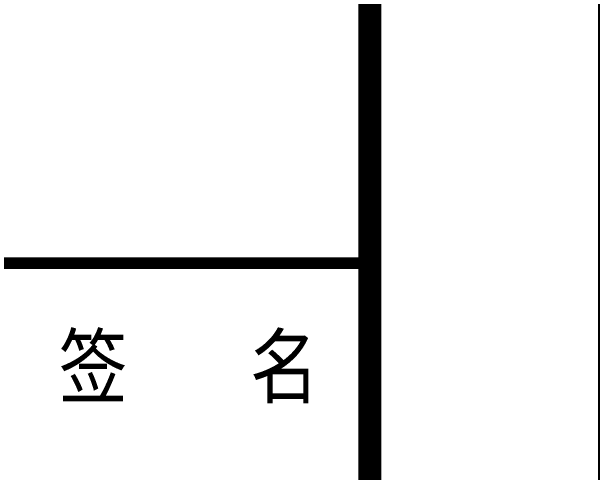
# Model space of a CAD drawing. Extents: x 9834882 to 10005569, y 1691670 to 2510806.
# Drawn here: x 9979376 to 9983219, y 2100574 to 2103584 of the extents above; entities that cross this region are included whole.
import ezdxf

# ---------------------------------------------------------------- set-up
doc = ezdxf.new("R2010")
doc.units = 0
doc.header["$LTSCALE"] = 1000
doc.header["$MEASUREMENT"] = 0
doc.layers.get('0').update_dxf_attribs({"linetype": 'CONTINUOUS'})
for name, color, linetype in [('PP-PM-TK', 7, 'CONTINUOUS'), ('PUB_TEXT', 7, 'CONTINUOUS'), ('PUB_TITLE', 4, 'CONTINUOUS')]:
    doc.layers.add(name, color=color, linetype=linetype)
doc.styles.add('TQ', font='txt.shx', dxfattribs={"width": 0.8, "bigfont": 'hztxt.shx'})

# ---------------------------------------------------------------- blocks, each defined once
blk = doc.blocks.new('A2 TK 2019')
at = {"layer": 'PP-PM-TK', "color": 4, "const_width": 70}
blk.add_lwpolyline([(7035935.2, 2015183.8), (7041435.2, 2015183.8), (7041435.2, 1975183.8), (7035935.2, 1975183.8)], close=True, dxfattribs=at)
at = {"layer": 'PP-PM-TK', "color": 4, "const_width": 50}
blk.add_lwpolyline([(7035935.2, 1998447.9), (7041435.2, 1998447.9)], dxfattribs=at)
at = {"layer": 'PUB_TEXT', "color": 2, "style": 'TQ'}
blk.add_text('签  名', height=300, dxfattribs=at).set_placement((7040077.7, 1997836.3))

msp = doc.modelspace()

# ---------------------------------------------------------------- linework, layer by layer
at = {"layer": 'PUB_TITLE'}
msp.add_lwpolyline([(9894118.6, 2065544.6), (9983218.6, 2065544.6), (9983218.6, 2128544.6), (9894118.6, 2128544.6)], close=True, dxfattribs=at)
at = {"layer": 'PUB_TITLE', "const_width": 150}
msp.add_lwpolyline([(9897868.6, 2067044.6), (9981718.6, 2067044.6), (9981718.6, 2127044.6), (9897868.6, 2127044.6)], close=True, dxfattribs=at)

# ---------------------------------------------------------------- block references
at = {"xscale": 1.5, "yscale": 1.5, "zscale": 1.5}
msp.add_blockref('A2 TK 2019', (-580434.2, -895731.1), dxfattribs=at)

doc.saveas('drawing.dxf')
